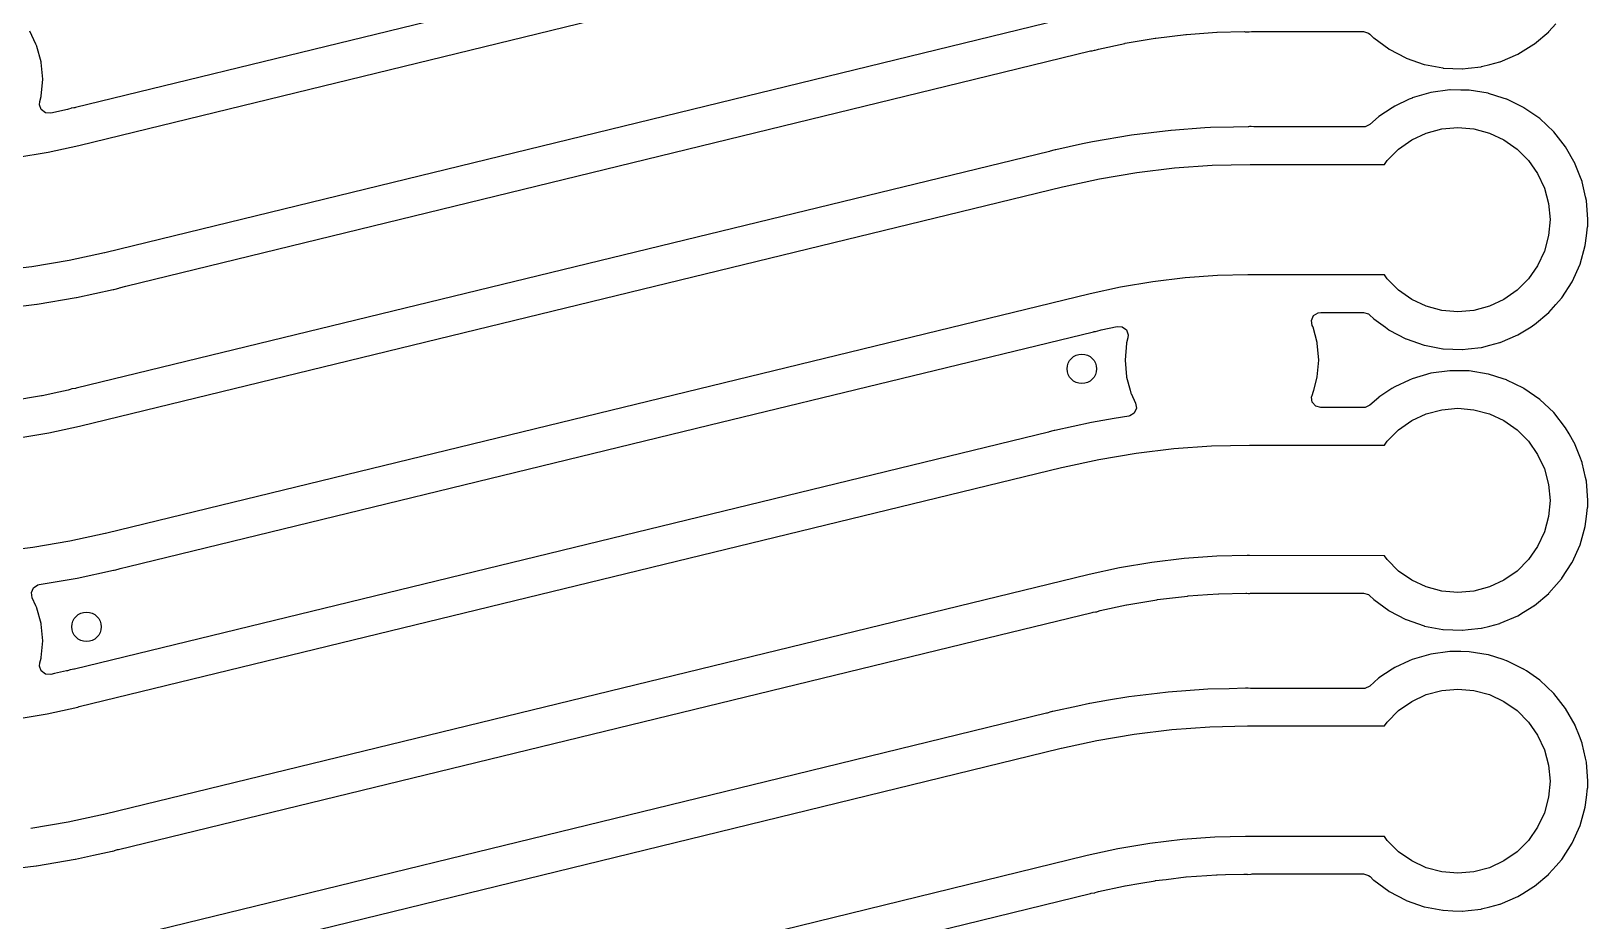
# Model space of a CAD drawing. Extents: x 4.65 to 6.59, y -5.22 to -3.28.
# Drawn here: x 5.325 to 6.156, y -4.173 to -3.698 of the extents above; entities that cross this region are included whole.
import ezdxf

# ---------------------------------------------------------------- set-up
doc = ezdxf.new("R2010")
doc.units = 0
doc.header["$MEASUREMENT"] = 0
doc.layers.add('BLACK', color=7, linetype='CONTINUOUS')

msp = doc.modelspace()

# ---------------------------------------------------------------- linework, layer by layer
at = {"layer": 'BLACK', "linetype": 'CONTINUOUS'}
for p, q in [((5.35087, -3.75836), (5.87408, -3.63072)), ((5.65312, -3.66402), (5.50198, -3.70089)), ((5.88808, -3.6881), (5.36486, -3.81573)), ((5.32732, -3.70449), (5.32409, -3.69757)), ((5.94168, -3.6993), (5.95789, -3.69814)), ((5.95789, -3.69814), (5.95812, -3.69813)), ((5.95812, -3.69813), (5.97252, -3.69779)), ((5.97252, -3.69779), (5.97307, -3.69781)), ((5.97307, -3.69781), (5.97427, -3.69791)), ((5.97427, -3.69791), (5.97427, -3.69791)), ((5.97427, -3.69791), (5.97449, -3.69793)), ((5.97449, -3.69793), (5.97524, -3.69787)), ((5.97524, -3.69787), (5.97644, -3.69776)), ((5.97644, -3.69776), (5.97687, -3.69774)), ((5.97687, -3.69774), (6.01211, -3.69775)), ((6.01211, -3.69775), (6.0362, -3.69776)), ((6.0362, -3.69776), (6.03888, -3.69855)), ((6.03888, -3.69855), (6.03969, -3.6992)), ((6.03969, -3.6992), (6.04153, -3.70102)), ((6.12756, -3.70428), (6.13514, -3.69787)), ((6.13514, -3.69787), (6.13528, -3.69775)), ((6.13514, -3.69787), (6.13514, -3.69787)), ((6.13528, -3.69775), (6.13889, -3.69363)), ((5.32781, -3.70554), (5.32732, -3.70449)), ((5.32786, -3.70575), (5.32781, -3.70554)), ((5.33005, -3.71392), (5.32786, -3.70575)), ((5.32786, -3.70575), (5.32786, -3.70575)), ((5.50198, -3.70089), (5.34843, -3.73835)), ((5.89287, -3.70773), (5.89422, -3.70727)), ((5.89422, -3.70727), (5.89475, -3.70712)), ((5.89475, -3.70712), (5.90881, -3.70405)), ((5.90881, -3.70405), (5.90905, -3.704)), ((5.90905, -3.704), (5.92507, -3.7013)), ((5.92507, -3.7013), (5.9253, -3.70126)), ((5.9253, -3.70126), (5.94144, -3.69932)), ((5.94144, -3.69932), (5.94168, -3.6993)), ((6.04153, -3.70102), (6.04167, -3.70113)), ((6.04167, -3.70113), (6.04167, -3.70113)), ((6.04167, -3.70113), (6.04968, -3.707)), ((6.04968, -3.707), (6.04982, -3.70711)), ((6.04982, -3.70711), (6.04999, -3.70719)), ((6.04999, -3.70719), (6.04999, -3.70719)), ((6.04999, -3.70719), (6.05877, -3.71181)), ((6.11867, -3.70981), (6.12292, -3.70718)), ((6.12292, -3.70718), (6.12727, -3.70449)), ((6.12727, -3.70449), (6.12742, -3.7044)), ((6.12727, -3.70449), (6.12727, -3.70449)), ((6.12742, -3.7044), (6.12756, -3.70428)), ((6.12756, -3.70428), (6.12756, -3.70428)), ((5.33014, -3.71425), (5.33005, -3.71392)), ((5.33093, -3.72323), (5.33014, -3.71425)), ((5.82854, -3.72323), (5.89051, -3.70811)), ((5.89051, -3.70811), (5.89093, -3.70803)), ((5.89093, -3.70803), (5.89138, -3.70796)), ((5.89138, -3.70796), (5.89265, -3.70776)), ((5.89265, -3.70776), (5.89287, -3.70773)), ((5.89265, -3.70776), (5.89265, -3.70776)), ((6.05877, -3.71181), (6.05877, -3.71181)), ((6.05877, -3.71181), (6.05893, -3.7119)), ((6.05893, -3.7119), (6.06865, -3.71529)), ((6.06865, -3.71529), (6.06883, -3.71532)), ((6.06883, -3.71532), (6.07857, -3.71717)), ((6.09927, -3.71649), (6.10371, -3.71532)), ((6.10371, -3.71532), (6.10904, -3.71392)), ((6.10904, -3.71392), (6.10922, -3.71387)), ((6.10904, -3.71392), (6.10904, -3.71392)), ((6.10922, -3.71387), (6.11867, -3.70981)), ((5.33014, -3.73221), (5.33093, -3.72323)), ((5.37541, -3.83377), (5.82854, -3.72323)), ((6.07857, -3.71717), (6.07857, -3.71717)), ((6.07857, -3.71717), (6.07875, -3.71721)), ((6.07875, -3.71721), (6.0839, -3.71741)), ((6.0839, -3.71741), (6.08885, -3.71761)), ((6.08885, -3.71761), (6.08885, -3.71761)), ((6.08885, -3.71761), (6.08904, -3.71761)), ((6.08904, -3.71761), (6.09216, -3.71727)), ((6.09216, -3.71727), (6.09908, -3.71651)), ((6.09908, -3.71651), (6.09927, -3.71649)), ((6.09908, -3.71651), (6.09908, -3.71651)), ((5.32935, -3.73517), (5.33008, -3.73242)), ((5.33008, -3.73242), (5.33014, -3.73221)), ((5.33008, -3.73242), (5.33008, -3.73242)), ((6.07218, -3.73032), (6.0623, -3.7332)), ((6.08238, -3.72893), (6.07218, -3.73032)), ((6.08256, -3.72893), (6.08238, -3.72893)), ((6.08819, -3.72901), (6.08256, -3.72893)), ((6.08256, -3.72893), (6.08256, -3.72893)), ((6.09267, -3.72907), (6.08819, -3.72901)), ((6.10282, -3.73072), (6.09267, -3.72907)), ((6.103, -3.73078), (6.10282, -3.73072)), ((6.11081, -3.73328), (6.103, -3.73078)), ((5.32919, -3.73681), (5.32935, -3.73517)), ((5.33017, -3.73943), (5.32919, -3.73681)), ((5.33241, -3.7411), (5.33017, -3.73943)), ((5.34419, -3.73933), (5.3352, -3.7413)), ((5.34472, -3.73919), (5.34419, -3.73933)), ((5.34587, -3.7388), (5.34472, -3.73919)), ((5.34608, -3.73873), (5.34587, -3.7388)), ((5.34587, -3.7388), (5.34587, -3.7388)), ((5.34629, -3.73869), (5.34608, -3.73873)), ((5.34756, -3.7385), (5.34629, -3.73869)), ((5.34629, -3.73869), (5.34629, -3.73869)), ((5.34801, -3.73843), (5.34756, -3.7385)), ((5.34843, -3.73835), (5.34801, -3.73843)), ((6.05154, -3.73843), (6.0445, -3.74305)), ((6.05296, -3.73751), (6.05154, -3.73843)), ((6.0607, -3.73394), (6.05296, -3.73751)), ((6.06213, -3.73328), (6.0607, -3.73394)), ((6.0623, -3.7332), (6.06213, -3.73328)), ((6.06213, -3.73328), (6.06213, -3.73328)), ((6.11262, -3.73386), (6.11081, -3.73328)), ((6.11279, -3.73394), (6.11262, -3.73386)), ((6.12169, -3.73833), (6.11279, -3.73394)), ((6.11279, -3.73394), (6.11279, -3.73394)), ((6.12185, -3.73841), (6.12169, -3.73833)), ((6.122, -3.73851), (6.12185, -3.73841)), ((6.12241, -3.7388), (6.122, -3.73851)), ((6.122, -3.73851), (6.122, -3.73851)), ((6.13031, -3.74427), (6.12241, -3.7388)), ((5.3352, -3.7413), (5.33241, -3.7411)), ((5.95454, -3.74905), (5.95155, -3.74926)), ((5.96679, -3.74876), (5.95454, -3.74905)), ((5.97456, -3.74857), (5.96679, -3.74876)), ((5.97487, -3.74855), (5.97456, -3.74857)), ((5.97534, -3.74851), (5.97487, -3.74855)), ((5.97571, -3.74848), (5.97534, -3.74851)), ((5.97593, -3.7485), (5.97571, -3.74848)), ((5.97628, -3.74853), (5.97593, -3.7485)), ((5.97593, -3.7485), (5.97593, -3.7485)), ((5.97766, -3.74865), (5.97628, -3.74853)), ((5.97809, -3.74867), (5.97766, -3.74865)), ((6.03627, -3.74868), (5.97809, -3.74867)), ((6.03704, -3.74861), (6.03627, -3.74868)), ((6.03957, -3.74742), (6.03704, -3.74861)), ((6.04421, -3.74327), (6.03957, -3.74742)), ((6.04435, -3.74315), (6.04421, -3.74327)), ((6.0445, -3.74305), (6.04435, -3.74315)), ((6.0445, -3.74305), (6.0445, -3.74305)), ((6.07807, -3.74976), (6.08661, -3.74902)), ((6.08661, -3.74902), (6.09516, -3.74976)), ((6.1378, -3.75132), (6.13031, -3.74427)), ((5.89151, -3.7566), (5.88617, -3.75777)), ((5.89157, -3.75659), (5.89151, -3.7566)), ((5.91233, -3.75309), (5.89157, -3.75659)), ((5.89157, -3.75659), (5.89157, -3.75659)), ((5.91239, -3.75308), (5.91233, -3.75309)), ((5.91233, -3.75309), (5.91233, -3.75309)), ((5.93342, -3.75056), (5.91239, -3.75308)), ((5.93348, -3.75056), (5.93342, -3.75056)), ((5.95155, -3.74926), (5.93348, -3.75056)), ((5.93348, -3.75056), (5.93348, -3.75056)), ((6.05498, -3.76053), (6.06201, -3.75561)), ((6.06201, -3.75561), (6.06978, -3.75198)), ((6.06978, -3.75198), (6.07807, -3.74976)), ((6.09516, -3.74976), (6.10345, -3.75198)), ((6.10345, -3.75198), (6.11122, -3.75561)), ((6.11122, -3.75561), (6.11825, -3.76053)), ((6.14417, -3.75941), (6.1378, -3.75132)), ((5.31663, -3.7651), (5.33384, -3.76219)), ((5.33384, -3.76219), (5.35016, -3.75862)), ((5.86853, -3.7618), (5.3488, -3.8883)), ((5.35016, -3.75862), (5.35087, -3.75836)), ((5.86895, -3.76168), (5.86853, -3.7618)), ((5.8708, -3.76106), (5.86895, -3.76168)), ((5.8715, -3.76095), (5.8708, -3.76106)), ((5.87164, -3.76093), (5.8715, -3.76095)), ((5.87195, -3.76087), (5.87164, -3.76093)), ((5.88617, -3.75777), (5.87195, -3.76087)), ((6.04892, -3.7666), (6.05498, -3.76053)), ((6.11825, -3.76053), (6.12431, -3.7666)), ((6.14928, -3.76834), (6.14417, -3.75941)), ((5.89533, -3.77638), (5.91527, -3.77302)), ((5.91527, -3.77302), (5.93534, -3.77061)), ((5.93534, -3.77061), (5.9555, -3.76917)), ((5.9555, -3.76917), (5.97571, -3.76869)), ((5.97571, -3.76869), (5.97571, -3.76869)), ((5.97571, -3.76869), (5.97571, -3.76869)), ((5.97571, -3.76869), (6.04744, -3.7687)), ((6.04744, -3.7687), (6.04892, -3.7666)), ((6.12431, -3.7666), (6.12923, -3.77362)), ((6.12923, -3.77362), (6.13286, -3.7814)), ((6.14934, -3.76851), (6.14928, -3.76834)), ((6.15177, -3.77474), (6.14934, -3.76851)), ((6.14934, -3.76851), (6.14934, -3.76851)), ((5.35122, -3.90832), (5.87558, -3.78069)), ((5.87558, -3.78069), (5.87638, -3.78051)), ((5.87558, -3.78069), (5.87558, -3.78069)), ((5.87638, -3.78051), (5.87645, -3.7805)), ((5.87645, -3.7805), (5.89533, -3.77638)), ((6.13286, -3.7814), (6.13508, -3.78968)), ((6.15301, -3.77793), (6.15177, -3.77474)), ((6.15305, -3.77811), (6.15301, -3.77793)), ((6.15483, -3.78599), (6.15305, -3.77811)), ((6.13508, -3.78968), (6.13583, -3.79823)), ((6.15528, -3.78797), (6.15483, -3.78599)), ((6.15604, -3.79823), (6.15528, -3.78797)), ((6.13583, -3.79823), (6.13508, -3.80677)), ((6.15595, -3.80186), (6.15604, -3.79823)), ((6.13508, -3.80677), (6.13286, -3.81506)), ((6.15465, -3.81207), (6.15531, -3.80687)), ((6.15531, -3.80687), (6.15593, -3.80199)), ((6.15593, -3.80198), (6.15595, -3.80186)), ((6.15593, -3.80199), (6.15593, -3.80198)), ((6.13286, -3.81506), (6.12923, -3.82283)), ((6.15185, -3.82197), (6.15465, -3.81207)), ((5.32506, -3.82344), (5.30492, -3.82586)), ((5.34505, -3.82007), (5.32506, -3.82344)), ((5.36399, -3.81593), (5.34505, -3.82007)), ((5.36406, -3.81592), (5.36399, -3.81593)), ((5.36486, -3.81573), (5.36406, -3.81592)), ((6.12923, -3.82283), (6.12431, -3.82986)), ((6.14763, -3.83136), (6.15185, -3.82197)), ((5.92368, -3.83137), (5.90652, -3.83426)), ((5.94096, -3.8293), (5.92368, -3.83137)), ((5.95831, -3.82805), (5.94096, -3.8293)), ((5.9745, -3.82767), (5.95831, -3.82805)), ((5.97494, -3.8277), (5.9745, -3.82767)), ((5.97529, -3.82774), (5.97494, -3.8277)), ((5.97544, -3.82773), (5.97529, -3.82774)), ((5.97571, -3.82774), (5.97544, -3.82773)), ((6.04744, -3.82775), (5.97571, -3.82774)), ((6.04892, -3.82986), (6.04744, -3.82775)), ((6.05498, -3.83593), (6.04892, -3.82986)), ((6.12431, -3.82986), (6.11825, -3.83593)), ((6.14206, -3.84001), (6.14763, -3.83136)), ((5.32794, -3.84339), (5.34888, -3.83985)), ((5.34888, -3.83985), (5.34894, -3.83983)), ((5.34894, -3.83983), (5.36853, -3.83555)), ((5.34894, -3.83983), (5.34894, -3.83983)), ((5.88955, -3.83807), (5.36519, -3.9657)), ((5.36853, -3.83555), (5.36884, -3.83549)), ((5.36884, -3.83549), (5.36899, -3.83547)), ((5.36899, -3.83547), (5.36965, -3.83537)), ((5.36965, -3.83537), (5.3715, -3.83474)), ((5.3715, -3.83474), (5.37192, -3.83462)), ((5.37192, -3.83462), (5.37541, -3.83377)), ((5.89024, -3.83782), (5.88955, -3.83807)), ((5.90652, -3.83426), (5.89024, -3.83782)), ((6.06201, -3.84085), (6.05498, -3.83593)), ((6.11825, -3.83593), (6.11122, -3.84085)), ((6.13889, -3.84363), (6.14194, -3.84015)), ((6.14194, -3.84015), (6.14206, -3.84001)), ((6.14194, -3.84015), (6.14194, -3.84015)), ((5.31344, -3.84513), (5.32788, -3.84339)), ((5.32788, -3.84339), (5.32788, -3.84339)), ((5.32788, -3.84339), (5.32794, -3.84339)), ((6.00961, -3.84951), (6.01195, -3.84798)), ((6.01195, -3.84798), (6.01339, -3.84777)), ((6.01339, -3.84777), (6.01382, -3.84777)), ((6.01382, -3.84777), (6.0362, -3.84777)), ((6.0362, -3.84777), (6.03889, -3.84856)), ((6.03889, -3.84856), (6.0397, -3.84921)), ((6.06978, -3.84447), (6.06201, -3.84085)), ((6.07807, -3.84669), (6.06978, -3.84447)), ((6.08661, -3.84744), (6.07807, -3.84669)), ((6.09516, -3.84669), (6.08661, -3.84744)), ((6.10345, -3.84447), (6.09516, -3.84669)), ((6.11122, -3.84085), (6.10345, -3.84447)), ((6.12756, -3.85428), (6.13514, -3.84787)), ((6.13514, -3.84787), (6.13528, -3.84775)), ((6.13514, -3.84787), (6.13514, -3.84787)), ((6.13528, -3.84775), (6.13889, -3.84363)), ((5.89568, -3.85725), (5.89621, -3.8571)), ((5.89621, -3.8571), (5.90462, -3.85527)), ((5.90462, -3.85527), (5.9074, -3.85547)), ((5.9074, -3.85547), (5.90964, -3.85714)), ((5.90964, -3.85714), (5.91062, -3.85976)), ((6.00847, -3.85206), (6.00961, -3.84951)), ((6.00889, -3.85482), (6.00847, -3.85206)), ((6.00913, -3.85535), (6.00889, -3.85482)), ((6.00922, -3.85554), (6.00913, -3.85535)), ((6.00928, -3.85575), (6.00922, -3.85554)), ((6.01147, -3.86392), (6.00928, -3.85575)), ((6.00928, -3.85575), (6.00928, -3.85575)), ((6.0397, -3.84921), (6.04153, -3.85102)), ((6.04153, -3.85102), (6.04167, -3.85113)), ((6.04167, -3.85113), (6.04167, -3.85113)), ((6.04167, -3.85113), (6.04798, -3.85575)), ((6.04798, -3.85575), (6.04982, -3.85711)), ((6.04982, -3.85711), (6.04999, -3.85719)), ((6.11867, -3.85981), (6.12569, -3.85547)), ((6.12569, -3.85547), (6.12727, -3.85449)), ((6.12727, -3.85449), (6.12742, -3.8544)), ((6.12727, -3.85449), (6.12727, -3.85449)), ((6.12742, -3.8544), (6.12756, -3.85428)), ((6.12756, -3.85428), (6.12756, -3.85428)), ((5.68661, -3.90807), (5.89197, -3.85809)), ((5.89197, -3.85809), (5.89239, -3.858)), ((5.89239, -3.858), (5.89306, -3.8579)), ((5.89306, -3.8579), (5.89433, -3.85771)), ((5.89433, -3.85771), (5.89568, -3.85725)), ((5.9097, -3.86425), (5.90892, -3.87323)), ((5.90976, -3.86404), (5.9097, -3.86425)), ((5.91047, -3.8614), (5.90976, -3.86404)), ((5.90976, -3.86404), (5.90976, -3.86404)), ((5.91062, -3.85976), (5.91047, -3.8614)), ((6.01156, -3.86425), (6.01147, -3.86392)), ((6.01234, -3.87323), (6.01156, -3.86425)), ((6.04999, -3.85719), (6.04999, -3.85719)), ((6.04999, -3.85719), (6.05877, -3.86181)), ((6.05877, -3.86181), (6.05877, -3.86181)), ((6.05877, -3.86181), (6.05893, -3.8619)), ((6.05893, -3.8619), (6.06865, -3.86529)), ((6.06865, -3.86529), (6.06883, -3.86532)), ((6.06883, -3.86532), (6.07857, -3.86717)), ((6.09927, -3.86649), (6.10371, -3.86532)), ((6.10371, -3.86532), (6.10904, -3.86392)), ((6.10904, -3.86392), (6.10922, -3.86387)), ((6.10904, -3.86392), (6.10904, -3.86392)), ((6.10922, -3.86387), (6.11867, -3.85981)), ((5.90892, -3.87323), (5.9097, -3.88221)), ((6.01156, -3.88221), (6.01234, -3.87323)), ((6.07857, -3.86717), (6.07857, -3.86717)), ((6.07857, -3.86717), (6.07875, -3.86721)), ((6.07875, -3.86721), (6.0839, -3.86741)), ((6.0839, -3.86741), (6.08885, -3.86761)), ((6.08885, -3.86761), (6.08885, -3.86761)), ((6.08885, -3.86761), (6.08904, -3.86761)), ((6.08904, -3.86761), (6.09216, -3.86727)), ((6.09216, -3.86727), (6.09908, -3.86651)), ((6.09908, -3.86651), (6.09927, -3.86649)), ((6.09908, -3.86651), (6.09908, -3.86651)), ((6.07218, -3.88032), (6.0623, -3.8832)), ((6.08238, -3.87893), (6.07218, -3.88032)), ((6.08256, -3.87893), (6.08238, -3.87893)), ((6.08819, -3.87901), (6.08256, -3.87893)), ((6.08256, -3.87893), (6.08256, -3.87893)), ((6.09267, -3.87907), (6.08819, -3.87901)), ((6.10282, -3.88072), (6.09267, -3.87907)), ((6.103, -3.88078), (6.10282, -3.88072)), ((6.11081, -3.88328), (6.103, -3.88078)), ((5.33963, -3.89036), (5.33058, -3.89234)), ((5.34456, -3.88929), (5.33963, -3.89036)), ((5.34509, -3.88914), (5.34456, -3.88929)), ((5.34555, -3.88898), (5.34509, -3.88914)), ((5.34645, -3.88868), (5.34555, -3.88898)), ((5.34838, -3.88839), (5.34645, -3.88868)), ((5.3488, -3.8883), (5.34838, -3.88839)), ((5.9097, -3.88221), (5.90976, -3.88242)), ((5.90976, -3.88242), (5.90976, -3.88242)), ((5.90976, -3.88242), (5.9116, -3.88929)), ((5.9116, -3.88929), (5.91204, -3.89092)), ((6.00922, -3.89092), (6.00966, -3.88929)), ((6.00966, -3.88929), (6.0115, -3.88242)), ((6.0115, -3.88242), (6.01156, -3.88221)), ((6.0115, -3.88242), (6.0115, -3.88242)), ((6.05142, -3.88851), (6.0445, -3.89305)), ((6.05296, -3.88751), (6.05142, -3.88851)), ((6.0607, -3.88394), (6.05296, -3.88751)), ((6.06213, -3.88328), (6.0607, -3.88394)), ((6.0623, -3.8832), (6.06213, -3.88328)), ((6.06213, -3.88328), (6.06213, -3.88328)), ((6.11262, -3.88386), (6.11081, -3.88328)), ((6.11279, -3.88394), (6.11262, -3.88386)), ((6.12163, -3.8883), (6.11279, -3.88394)), ((6.11279, -3.88394), (6.11279, -3.88394)), ((6.12185, -3.88841), (6.12163, -3.8883)), ((6.13031, -3.89427), (6.12185, -3.88841)), ((5.33035, -3.89238), (5.31442, -3.89507)), ((5.33058, -3.89234), (5.33035, -3.89238)), ((5.91204, -3.89092), (5.91213, -3.89111)), ((5.91213, -3.89111), (5.91213, -3.89111)), ((5.91213, -3.89111), (5.91451, -3.89622)), ((5.91451, -3.89622), (5.91493, -3.89899)), ((6.0085, -3.89298), (6.00891, -3.89159)), ((6.00889, -3.89574), (6.0085, -3.89298)), ((6.01072, -3.89786), (6.00889, -3.89574)), ((6.00891, -3.89159), (6.00913, -3.89111)), ((6.00913, -3.89111), (6.00922, -3.89092)), ((6.00913, -3.89111), (6.00913, -3.89111)), ((6.0134, -3.89865), (6.01072, -3.89786)), ((6.03628, -3.89866), (6.0134, -3.89865)), ((6.03706, -3.8986), (6.03628, -3.89866)), ((6.03959, -3.8974), (6.03706, -3.8986)), ((6.04435, -3.89315), (6.03959, -3.8974)), ((6.0445, -3.89305), (6.04435, -3.89315)), ((6.0445, -3.89305), (6.0445, -3.89305)), ((6.1378, -3.90132), (6.13031, -3.89427)), ((5.89094, -3.90657), (5.87137, -3.91084)), ((5.89099, -3.90656), (5.89094, -3.90657)), ((5.89094, -3.90657), (5.89094, -3.90657)), ((5.89105, -3.90655), (5.89099, -3.90656)), ((5.90307, -3.90452), (5.89105, -3.90655)), ((5.89105, -3.90655), (5.89105, -3.90655)), ((5.91084, -3.90321), (5.90307, -3.90452)), ((5.91145, -3.90307), (5.91084, -3.90321)), ((5.91379, -3.90154), (5.91145, -3.90307)), ((5.91493, -3.89899), (5.91379, -3.90154)), ((6.05498, -3.91053), (6.06201, -3.90561)), ((6.06201, -3.90561), (6.06978, -3.90198)), ((6.06978, -3.90198), (6.07807, -3.89976)), ((6.07807, -3.89976), (6.08661, -3.89902)), ((6.08661, -3.89902), (6.09516, -3.89976)), ((6.09516, -3.89976), (6.10345, -3.90198)), ((6.10345, -3.90198), (6.11122, -3.90561)), ((6.11122, -3.90561), (6.11825, -3.91053)), ((6.14417, -3.90941), (6.1378, -3.90132)), ((5.31718, -3.91501), (5.33429, -3.91212)), ((5.33429, -3.91212), (5.35053, -3.90857)), ((5.86799, -3.91177), (5.34792, -4.03837)), ((5.35053, -3.90857), (5.35122, -3.90832)), ((5.37674, -3.98349), (5.68661, -3.90807)), ((5.8684, -3.91165), (5.86799, -3.91177)), ((5.87025, -3.91102), (5.8684, -3.91165)), ((5.87106, -3.9109), (5.87025, -3.91102)), ((5.87137, -3.91084), (5.87106, -3.9109)), ((6.04892, -3.9166), (6.05498, -3.91053)), ((6.11825, -3.91053), (6.12431, -3.9166)), ((6.14605, -3.91269), (6.14417, -3.90941)), ((6.14788, -3.91589), (6.14605, -3.91269)), ((5.89482, -3.92634), (5.91479, -3.92297)), ((5.91479, -3.92297), (5.9349, -3.92056)), ((5.9349, -3.92056), (5.9551, -3.91912)), ((5.9551, -3.91912), (5.97534, -3.91865)), ((5.97534, -3.91865), (5.97534, -3.91865)), ((5.97534, -3.91865), (5.97534, -3.91865)), ((5.97534, -3.91865), (6.04745, -3.91868)), ((6.04745, -3.91868), (6.04892, -3.9166)), ((6.12431, -3.9166), (6.12923, -3.92362)), ((6.12923, -3.92362), (6.13286, -3.9314)), ((6.14928, -3.91834), (6.14788, -3.91589)), ((6.14934, -3.91851), (6.14928, -3.91834)), ((6.15177, -3.92474), (6.14934, -3.91851)), ((6.14934, -3.91851), (6.14934, -3.91851)), ((5.35034, -4.05838), (5.87503, -3.93066)), ((5.87503, -3.93066), (5.87584, -3.93047)), ((5.87503, -3.93066), (5.87503, -3.93066)), ((5.87503, -3.93066), (5.87503, -3.93066)), ((5.87584, -3.93047), (5.87591, -3.93046)), ((5.87591, -3.93046), (5.89482, -3.92634)), ((6.13286, -3.9314), (6.13508, -3.93968)), ((6.15301, -3.92793), (6.15177, -3.92474)), ((6.15305, -3.92811), (6.15301, -3.92793)), ((6.15483, -3.93599), (6.15305, -3.92811)), ((6.13508, -3.93968), (6.13583, -3.94823)), ((6.15528, -3.93797), (6.15483, -3.93599)), ((6.15604, -3.94823), (6.15528, -3.93797)), ((6.13583, -3.94823), (6.13508, -3.95677)), ((6.15595, -3.95186), (6.15604, -3.94823)), ((6.13508, -3.95677), (6.13286, -3.96506)), ((6.15465, -3.96207), (6.15531, -3.95687)), ((6.15531, -3.95687), (6.15593, -3.95199)), ((6.15593, -3.95198), (6.15595, -3.95186)), ((6.15593, -3.95199), (6.15593, -3.95198)), ((6.13286, -3.96506), (6.12923, -3.97283)), ((6.15185, -3.97197), (6.15465, -3.96207)), ((5.3256, -3.97336), (5.30558, -3.97576)), ((5.34549, -3.97), (5.3256, -3.97336)), ((5.36432, -3.96589), (5.34549, -3.97)), ((5.36439, -3.96588), (5.36432, -3.96589)), ((5.36519, -3.9657), (5.36439, -3.96588)), ((5.36519, -3.9657), (5.36519, -3.9657)), ((6.12923, -3.97283), (6.12431, -3.97986)), ((6.14763, -3.98136), (6.15185, -3.97197)), ((5.92319, -3.98132), (5.90601, -3.98422)), ((5.9405, -3.97925), (5.92319, -3.98132)), ((5.95789, -3.97801), (5.9405, -3.97925)), ((5.9741, -3.97763), (5.95789, -3.97801)), ((5.97455, -3.97765), (5.9741, -3.97763)), ((5.9749, -3.9777), (5.97455, -3.97765)), ((5.97504, -3.97769), (5.9749, -3.9777)), ((5.97531, -3.9777), (5.97504, -3.97769)), ((6.04743, -3.97774), (5.97531, -3.9777)), ((6.04892, -3.97986), (6.04743, -3.97774)), ((6.05498, -3.98593), (6.04892, -3.97986)), ((6.12431, -3.97986), (6.11825, -3.98593)), ((6.1422, -3.98979), (6.14753, -3.98151)), ((6.14753, -3.98151), (6.14763, -3.98136)), ((5.32898, -3.99321), (5.34931, -3.98978)), ((5.34931, -3.98978), (5.34937, -3.98976)), ((5.34937, -3.98976), (5.36882, -3.98552)), ((5.34937, -3.98976), (5.34937, -3.98976)), ((5.889, -3.98804), (5.36431, -4.11576)), ((5.36882, -3.98552), (5.36913, -3.98546)), ((5.36913, -3.98546), (5.36975, -3.98537)), ((5.36975, -3.98537), (5.36976, -3.98537)), ((5.36976, -3.98537), (5.36997, -3.98533)), ((5.36997, -3.98533), (5.37182, -3.98471)), ((5.37182, -3.98471), (5.37224, -3.98459)), ((5.37224, -3.98459), (5.37674, -3.98349)), ((5.8897, -3.98777), (5.889, -3.98804)), ((5.90601, -3.98422), (5.8897, -3.98777)), ((6.06201, -3.99085), (6.05498, -3.98593)), ((6.11825, -3.98593), (6.11122, -3.99085)), ((6.13926, -3.99321), (6.14194, -3.99015)), ((6.14194, -3.99015), (6.14206, -3.99001)), ((6.14194, -3.99015), (6.14194, -3.99015)), ((6.14206, -3.99001), (6.1422, -3.98979)), ((5.32489, -3.99743), (5.32604, -3.99488)), ((5.32531, -4.0002), (5.32489, -3.99743)), ((5.32604, -3.99488), (5.32837, -3.99335)), ((5.32837, -3.99335), (5.32898, -3.99321)), ((5.95298, -3.99853), (5.95872, -3.99812)), ((5.95872, -3.99812), (5.95896, -3.9981)), ((5.95896, -3.9981), (5.97333, -3.99777)), ((5.97333, -3.99777), (5.97388, -3.99779)), ((5.97388, -3.99779), (5.97479, -3.99787)), ((5.97479, -3.99787), (5.97509, -3.99789)), ((5.97509, -3.99789), (5.97509, -3.99789)), ((5.97509, -3.99789), (5.9753, -3.99791)), ((5.9753, -3.99791), (5.97596, -3.99785)), ((5.97596, -3.99785), (5.97725, -3.99774)), ((5.97725, -3.99774), (5.97768, -3.99772)), ((5.97768, -3.99772), (6.03619, -3.99775)), ((6.03619, -3.99775), (6.03887, -3.99854)), ((6.06978, -3.99447), (6.06201, -3.99085)), ((6.07807, -3.99669), (6.06978, -3.99447)), ((6.08661, -3.99744), (6.07807, -3.99669)), ((6.09516, -3.99669), (6.08661, -3.99744)), ((6.10345, -3.99447), (6.09516, -3.99669)), ((6.11122, -3.99085), (6.10345, -3.99447)), ((6.12756, -4.00428), (6.13514, -3.99787)), ((6.13514, -3.99787), (6.13528, -3.99775)), ((6.13514, -3.99787), (6.13514, -3.99787)), ((6.13528, -3.99775), (6.13926, -3.99321)), ((5.32732, -4.00449), (5.32531, -4.0002)), ((5.32781, -4.00554), (5.32732, -4.00449)), ((5.32786, -4.00575), (5.32781, -4.00554)), ((5.33005, -4.01392), (5.32786, -4.00575)), ((5.32786, -4.00575), (5.32786, -4.00575)), ((5.89567, -4.00707), (5.90971, -4.004)), ((5.90971, -4.004), (5.90994, -4.00396)), ((5.90994, -4.00396), (5.92595, -4.00126)), ((5.92595, -4.00126), (5.92618, -4.00122)), ((5.92618, -4.00122), (5.9423, -3.99929)), ((5.9423, -3.99929), (5.94253, -3.99927)), ((5.94253, -3.99927), (5.95298, -3.99853)), ((6.03887, -3.99854), (6.03968, -3.99919)), ((6.03968, -3.99919), (6.04153, -4.00102)), ((6.04153, -4.00102), (6.04167, -4.00113)), ((6.04167, -4.00113), (6.04167, -4.00113)), ((6.04167, -4.00113), (6.04968, -4.007)), ((6.1216, -4.008), (6.12727, -4.00449)), ((6.12727, -4.00449), (6.12742, -4.0044)), ((6.12727, -4.00449), (6.12727, -4.00449)), ((6.12742, -4.0044), (6.12756, -4.00428)), ((6.12756, -4.00428), (6.12756, -4.00428)), ((5.33014, -4.01425), (5.33005, -4.01392)), ((5.33093, -4.02323), (5.33014, -4.01425)), ((5.82907, -4.02323), (5.89142, -4.00805)), ((5.89142, -4.00805), (5.89185, -4.00797)), ((5.89185, -4.00797), (5.89313, -4.00777)), ((5.89313, -4.00777), (5.89378, -4.00767)), ((5.89378, -4.00767), (5.89513, -4.00721)), ((5.89513, -4.00721), (5.89567, -4.00707)), ((6.04968, -4.007), (6.04982, -4.00711)), ((6.04982, -4.00711), (6.04999, -4.00719)), ((6.04999, -4.00719), (6.04999, -4.00719)), ((6.04999, -4.00719), (6.05877, -4.01181)), ((6.05877, -4.01181), (6.05877, -4.01181)), ((6.05877, -4.01181), (6.05893, -4.0119)), ((6.05893, -4.0119), (6.06865, -4.01529)), ((6.10371, -4.01532), (6.10904, -4.01392)), ((6.10904, -4.01392), (6.10922, -4.01387)), ((6.10904, -4.01392), (6.10904, -4.01392)), ((6.10922, -4.01387), (6.11867, -4.00981)), ((6.11867, -4.00981), (6.1216, -4.008)), ((5.33014, -4.03221), (5.33093, -4.02323)), ((5.37136, -4.13465), (5.82907, -4.02323)), ((6.06865, -4.01529), (6.06883, -4.01532)), ((6.06883, -4.01532), (6.07857, -4.01717)), ((6.07857, -4.01717), (6.07857, -4.01717)), ((6.07857, -4.01717), (6.07875, -4.01721)), ((6.07875, -4.01721), (6.0839, -4.01741)), ((6.0839, -4.01741), (6.08885, -4.01761)), ((6.08885, -4.01761), (6.08885, -4.01761)), ((6.08885, -4.01761), (6.08904, -4.01761)), ((6.08904, -4.01761), (6.09216, -4.01727)), ((6.09216, -4.01727), (6.09908, -4.01651)), ((6.09908, -4.01651), (6.09927, -4.01649)), ((6.09908, -4.01651), (6.09908, -4.01651)), ((6.09927, -4.01649), (6.10371, -4.01532)), ((6.07218, -4.03032), (6.0623, -4.0332)), ((6.08238, -4.02893), (6.07218, -4.03032)), ((6.08256, -4.02893), (6.08238, -4.02893)), ((6.08819, -4.02901), (6.08256, -4.02893)), ((6.08256, -4.02893), (6.08256, -4.02893)), ((6.09267, -4.02907), (6.08819, -4.02901)), ((6.10282, -4.03072), (6.09267, -4.02907)), ((6.103, -4.03078), (6.10282, -4.03072)), ((6.11081, -4.03328), (6.103, -4.03078)), ((5.32922, -4.03671), (5.32937, -4.03506)), ((5.3302, -4.03932), (5.32922, -4.03671)), ((5.32937, -4.03506), (5.33008, -4.03242)), ((5.33008, -4.03242), (5.33014, -4.03221)), ((5.33008, -4.03242), (5.33008, -4.03242)), ((5.33244, -4.041), (5.3302, -4.03932)), ((5.34368, -4.03935), (5.33716, -4.04077)), ((5.34421, -4.0392), (5.34368, -4.03935)), ((5.34556, -4.03874), (5.34421, -4.0392)), ((5.34578, -4.03871), (5.34556, -4.03874)), ((5.3475, -4.03845), (5.34578, -4.03871)), ((5.34578, -4.03871), (5.34578, -4.03871)), ((5.34792, -4.03837), (5.3475, -4.03845)), ((6.05157, -4.03842), (6.0445, -4.04305)), ((6.05296, -4.03751), (6.05157, -4.03842)), ((6.0607, -4.03394), (6.05296, -4.03751)), ((6.06213, -4.03328), (6.0607, -4.03394)), ((6.0623, -4.0332), (6.06213, -4.03328)), ((6.06213, -4.03328), (6.06213, -4.03328)), ((6.11262, -4.03386), (6.11081, -4.03328)), ((6.11279, -4.03394), (6.11262, -4.03386)), ((6.12169, -4.03833), (6.11279, -4.03394)), ((6.11279, -4.03394), (6.11279, -4.03394)), ((6.12185, -4.03841), (6.12169, -4.03833)), ((6.122, -4.03851), (6.12185, -4.03841)), ((6.12321, -4.03935), (6.122, -4.03851)), ((6.122, -4.03851), (6.122, -4.03851)), ((6.13031, -4.04427), (6.12321, -4.03935)), ((5.33522, -4.0412), (5.33244, -4.041)), ((5.33716, -4.04077), (5.33522, -4.0412)), ((6.03955, -4.04743), (6.03703, -4.04863)), ((6.04421, -4.04327), (6.03955, -4.04743)), ((6.04435, -4.04315), (6.04421, -4.04327)), ((6.0445, -4.04305), (6.04435, -4.04315)), ((6.0445, -4.04305), (6.0445, -4.04305)), ((6.1378, -4.05132), (6.13031, -4.04427)), ((5.9, -4.05499), (5.89001, -4.05669)), ((5.91088, -4.05315), (5.9, -4.05499)), ((5.92605, -4.05132), (5.91088, -4.05315)), ((5.9319, -4.05062), (5.92605, -4.05132)), ((5.93195, -4.05061), (5.9319, -4.05062)), ((5.9319, -4.05062), (5.9319, -4.05062)), ((5.93201, -4.05061), (5.93195, -4.05061)), ((5.95306, -4.04909), (5.93201, -4.05061)), ((5.93201, -4.05061), (5.93201, -4.05061)), ((5.95312, -4.04909), (5.95306, -4.04909)), ((5.95306, -4.04909), (5.95306, -4.04909)), ((5.96447, -4.04881), (5.95312, -4.04909)), ((5.97321, -4.0486), (5.96447, -4.04881)), ((5.97352, -4.04858), (5.97321, -4.0486)), ((5.97434, -4.04851), (5.97352, -4.04858)), ((5.97456, -4.04853), (5.97434, -4.04851)), ((5.97597, -4.04866), (5.97456, -4.04853)), ((5.97456, -4.04853), (5.97456, -4.04853)), ((5.97629, -4.04868), (5.97597, -4.04866)), ((5.97672, -4.0487), (5.97629, -4.04868)), ((6.01346, -4.04869), (5.97672, -4.0487)), ((6.03625, -4.04869), (6.01346, -4.04869)), ((6.03703, -4.04863), (6.03625, -4.04869)), ((6.05498, -4.06053), (6.06201, -4.05561)), ((6.06201, -4.05561), (6.06978, -4.05198)), ((6.06978, -4.05198), (6.07807, -4.04976)), ((6.07807, -4.04976), (6.08661, -4.04902)), ((6.08661, -4.04902), (6.09516, -4.04976)), ((6.09516, -4.04976), (6.10345, -4.05198)), ((6.10345, -4.05198), (6.11122, -4.05561)), ((6.11122, -4.05561), (6.11825, -4.06053)), ((6.14417, -4.05941), (6.1378, -4.05132)), ((5.3162, -4.06509), (5.33336, -4.06219)), ((5.33336, -4.06219), (5.34965, -4.05864)), ((5.34965, -4.05864), (5.35034, -4.05838)), ((5.86694, -4.06192), (5.725, -4.09659)), ((5.86736, -4.0618), (5.86694, -4.06192)), ((5.86921, -4.06118), (5.86736, -4.0618)), ((5.86942, -4.06114), (5.86921, -4.06118)), ((5.87002, -4.06105), (5.86942, -4.06114)), ((5.86942, -4.06114), (5.86942, -4.06114)), ((5.87033, -4.06099), (5.87002, -4.06105)), ((5.88368, -4.05807), (5.87033, -4.06099)), ((5.8899, -4.05671), (5.88368, -4.05807)), ((5.88995, -4.0567), (5.8899, -4.05671)), ((5.8899, -4.05671), (5.8899, -4.05671)), ((5.89001, -4.05669), (5.88995, -4.0567)), ((5.89001, -4.05669), (5.89001, -4.05669)), ((6.04892, -4.0666), (6.05498, -4.06053)), ((6.11825, -4.06053), (6.12431, -4.0666)), ((6.14928, -4.06834), (6.14417, -4.05941)), ((5.89379, -4.07647), (5.91377, -4.07309)), ((5.91377, -4.07309), (5.93388, -4.07067)), ((5.93388, -4.07067), (5.95409, -4.06921)), ((5.95409, -4.06921), (5.97434, -4.06872)), ((5.97434, -4.06872), (6.04744, -4.06871)), ((5.97434, -4.06872), (5.97434, -4.06872)), ((6.04744, -4.06871), (6.04892, -4.0666)), ((6.12431, -4.0666), (6.12923, -4.07362)), ((6.14934, -4.06851), (6.14928, -4.06834)), ((6.15154, -4.07416), (6.14934, -4.06851)), ((6.14934, -4.06851), (6.14934, -4.06851)), ((5.35087, -4.20858), (5.874, -4.08081)), ((5.874, -4.08081), (5.87481, -4.08062)), ((5.874, -4.08081), (5.874, -4.08081)), ((5.87481, -4.08062), (5.87488, -4.08062)), ((5.87488, -4.08062), (5.89379, -4.07647)), ((6.12923, -4.07362), (6.13286, -4.0814)), ((6.13286, -4.0814), (6.13508, -4.08968)), ((6.15301, -4.07793), (6.15154, -4.07416)), ((6.15305, -4.07811), (6.15301, -4.07793)), ((6.15483, -4.08599), (6.15305, -4.07811)), ((6.13508, -4.08968), (6.13583, -4.09823)), ((6.15528, -4.08797), (6.15483, -4.08599)), ((6.15604, -4.09823), (6.15528, -4.08797)), ((5.725, -4.09659), (5.34843, -4.18857)), ((6.13583, -4.09823), (6.13508, -4.10677)), ((6.15595, -4.10186), (6.15604, -4.09823)), ((6.15531, -4.10687), (6.15593, -4.10199)), ((6.15593, -4.10198), (6.15595, -4.10186)), ((6.15593, -4.10199), (6.15593, -4.10198)), ((6.13508, -4.10677), (6.13286, -4.11506)), ((6.15185, -4.12197), (6.15465, -4.11207)), ((6.15465, -4.11207), (6.15531, -4.10687)), ((5.34456, -4.12007), (5.32462, -4.12344)), ((5.36344, -4.11595), (5.34456, -4.12007)), ((5.36351, -4.11594), (5.36344, -4.11595)), ((5.36431, -4.11576), (5.36351, -4.11594)), ((5.36431, -4.11576), (5.36431, -4.11576)), ((6.12923, -4.12283), (6.12431, -4.12986)), ((6.13286, -4.11506), (6.12923, -4.12283)), ((6.14763, -4.13136), (6.15185, -4.12197)), ((5.92222, -4.13143), (5.90502, -4.13434)), ((5.93953, -4.12935), (5.92222, -4.13143)), ((5.95692, -4.12809), (5.93953, -4.12935)), ((5.97314, -4.1277), (5.95692, -4.12809)), ((5.97359, -4.12773), (5.97314, -4.1277)), ((5.97394, -4.12777), (5.97359, -4.12773)), ((5.97409, -4.12776), (5.97394, -4.12777)), ((5.97436, -4.12778), (5.97409, -4.12776)), ((6.04745, -4.12776), (5.97436, -4.12778)), ((6.04892, -4.12986), (6.04745, -4.12776)), ((6.05498, -4.13593), (6.04892, -4.12986)), ((6.12431, -4.12986), (6.11825, -4.13593)), ((6.14206, -4.14001), (6.14763, -4.13136)), ((5.34838, -4.13985), (5.35804, -4.13774)), ((5.35804, -4.13774), (5.36794, -4.13558)), ((5.88801, -4.13818), (5.36489, -4.26595)), ((5.36794, -4.13558), (5.36825, -4.13552)), ((5.36825, -4.13552), (5.36828, -4.13552)), ((5.36828, -4.13552), (5.36909, -4.1354)), ((5.36909, -4.1354), (5.3693, -4.13533)), ((5.3693, -4.13533), (5.37094, -4.13477)), ((5.3693, -4.13533), (5.3693, -4.13533)), ((5.37094, -4.13477), (5.37136, -4.13465)), ((5.88872, -4.13792), (5.88801, -4.13818)), ((5.90502, -4.13434), (5.88872, -4.13792)), ((6.06201, -4.14085), (6.05498, -4.13593)), ((6.11825, -4.13593), (6.11122, -4.14085)), ((5.30646, -4.1459), (5.32749, -4.14337)), ((5.32749, -4.14337), (5.32755, -4.14336)), ((5.32755, -4.14336), (5.34832, -4.13986)), ((5.32755, -4.14336), (5.32755, -4.14336)), ((5.34832, -4.13986), (5.34838, -4.13985)), ((5.95801, -4.14819), (5.96262, -4.14808)), ((5.96262, -4.14808), (5.97239, -4.14784)), ((5.97239, -4.14784), (5.97294, -4.14786)), ((5.97294, -4.14786), (5.97388, -4.14794)), ((5.97388, -4.14794), (5.97414, -4.14797)), ((5.97414, -4.14797), (5.97414, -4.14797)), ((5.97414, -4.14797), (5.97436, -4.14799)), ((5.97436, -4.14799), (5.97631, -4.14782)), ((5.97631, -4.14782), (5.97674, -4.1478)), ((5.97674, -4.1478), (6.03622, -4.14779)), ((6.03622, -4.14779), (6.0389, -4.14857)), ((6.06978, -4.14447), (6.06201, -4.14085)), ((6.07807, -4.14669), (6.06978, -4.14447)), ((6.08661, -4.14744), (6.07807, -4.14669)), ((6.09516, -4.14669), (6.08661, -4.14744)), ((6.10345, -4.14447), (6.09516, -4.14669)), ((6.11122, -4.14085), (6.10345, -4.14447)), ((6.12756, -4.15428), (6.13514, -4.14787)), ((6.13514, -4.14787), (6.13528, -4.14775)), ((6.13514, -4.14787), (6.13514, -4.14787)), ((6.13528, -4.14775), (6.13912, -4.14336)), ((6.13912, -4.14336), (6.14194, -4.14015)), ((6.14194, -4.14015), (6.14206, -4.14001)), ((6.14194, -4.14015), (6.14194, -4.14015)), ((5.89469, -4.1572), (5.90805, -4.15428)), ((5.90805, -4.15428), (5.90874, -4.15413)), ((5.90874, -4.15413), (5.90898, -4.15408)), ((5.90898, -4.15408), (5.91732, -4.15267)), ((5.91732, -4.15267), (5.92498, -4.15137)), ((5.92498, -4.15137), (5.92522, -4.15134)), ((5.92522, -4.15134), (5.93078, -4.15067)), ((5.93078, -4.15067), (5.94134, -4.14939)), ((5.94134, -4.14939), (5.94158, -4.14937)), ((5.94158, -4.14937), (5.95265, -4.14857)), ((5.95265, -4.14857), (5.95777, -4.1482)), ((5.95777, -4.1482), (5.95801, -4.14819)), ((6.0389, -4.14857), (6.03971, -4.14922)), ((6.03971, -4.14922), (6.04153, -4.15102)), ((6.04153, -4.15102), (6.04167, -4.15113)), ((6.04167, -4.15113), (6.04167, -4.15113)), ((6.04167, -4.15113), (6.04968, -4.157)), ((6.12137, -4.15814), (6.12727, -4.15449)), ((6.12727, -4.15449), (6.12742, -4.1544)), ((6.12727, -4.15449), (6.12727, -4.15449)), ((6.12742, -4.1544), (6.12756, -4.15428)), ((6.12756, -4.15428), (6.12756, -4.15428)), ((5.37195, -4.28484), (5.89045, -4.15819)), ((5.89045, -4.15819), (5.89088, -4.15811)), ((5.89088, -4.15811), (5.89281, -4.15781)), ((5.89281, -4.15781), (5.89301, -4.15774)), ((5.89301, -4.15774), (5.89416, -4.15735)), ((5.89301, -4.15774), (5.89301, -4.15774)), ((5.89416, -4.15735), (5.89469, -4.1572)), ((6.04968, -4.157), (6.04982, -4.15711)), ((6.04982, -4.15711), (6.04999, -4.15719)), ((6.04999, -4.15719), (6.04999, -4.15719)), ((6.04999, -4.15719), (6.05877, -4.16181)), ((6.05877, -4.16181), (6.05877, -4.16181)), ((6.05877, -4.16181), (6.05893, -4.1619)), ((6.05893, -4.1619), (6.06865, -4.16529)), ((6.10371, -4.16532), (6.10904, -4.16392)), ((6.10904, -4.16392), (6.10922, -4.16387)), ((6.10904, -4.16392), (6.10904, -4.16392)), ((6.10922, -4.16387), (6.11867, -4.15981)), ((6.11867, -4.15981), (6.12137, -4.15814)), ((6.06865, -4.16529), (6.06883, -4.16532)), ((6.06883, -4.16532), (6.07857, -4.16717)), ((6.07857, -4.16717), (6.07857, -4.16717)), ((6.07857, -4.16717), (6.07875, -4.16721)), ((6.07875, -4.16721), (6.0839, -4.16741)), ((6.0839, -4.16741), (6.08885, -4.16761)), ((6.08885, -4.16761), (6.08885, -4.16761)), ((6.08885, -4.16761), (6.08904, -4.16761)), ((6.08904, -4.16761), (6.09216, -4.16727)), ((6.09216, -4.16727), (6.09908, -4.16651)), ((6.09908, -4.16651), (6.09927, -4.16649)), ((6.09908, -4.16651), (6.09908, -4.16651)), ((6.09927, -4.16649), (6.10371, -4.16532))]:
    msp.add_line(p, q, dxfattribs=at)
at = {"layer": 'BLACK'}
for centre in [(5.88583, -3.87795), (5.35433, -4.01575)]:
    msp.add_circle(centre, 0.00787, dxfattribs=at)

doc.saveas('drawing.dxf')
